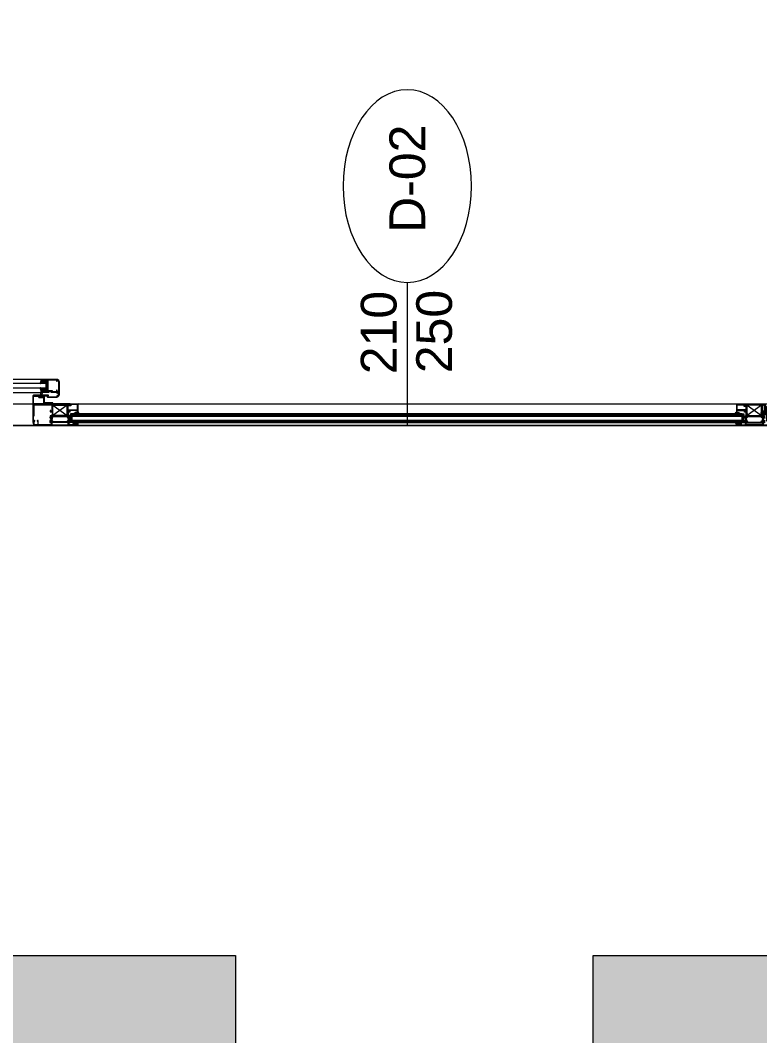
# Model space of a CAD drawing. Extents: x -1281 to 23780, y 0 to 7214.
# Drawn here: x 20903.8 to 21110.6, y 2194.3 to 2478.3 of the extents above; entities that cross this region are included whole.
import ezdxf
from ezdxf.enums import TextEntityAlignment as Align

# ---------------------------------------------------------------- set-up
doc = ezdxf.new("R2010")
doc.units = 0
doc.header["$LTSCALE"] = 25
doc.header["$MEASUREMENT"] = 0
doc.linetypes.add('HIDDEN', pattern=[0.375, 0.25, -0.125])
doc.layers.get('0').update_dxf_attribs({"color": 9, "lineweight": 9})
for name, color, linetype, lineweight in [('04', 9, 'Continuous', 9), ('06C', 9, 'Continuous', 9), ('06D', 9, 'Continuous', 9), ('09', 9, 'Continuous', 9), ('10', 9, 'Continuous', 9), ('15', 9, 'Continuous', 9), ('22', 8, 'Continuous', 9), ('35', 9, 'Continuous', 9), ('40B', 9, 'Continuous', 9), ('INCE', 9, 'Continuous', 9)]:
    doc.layers.add(name, color=color, linetype=linetype, lineweight=lineweight)
doc.styles.add('Arial', font='arial.ttf', dxfattribs={"height": 2.5})
pattern_1 = [(45, (-385.5235, -15.094166), (-0.0176776695, 0.0530330086), [0, -0.05])]
pattern_2 = [(45, (-20812.053997, -2385.420697), (-0.01767766953, 0.05303300859), [0, -0.05])]

# ---------------------------------------------------------------- blocks, each defined once
blk = doc.blocks.new('p-floor mark_01')
h = blk.add_hatch(color=0)
h.dxf.hatch_style = 1
h.paths.add_polyline_path([(400, 587.5), (200, 587.5), (200, 612.5), (400, 612.5)])
h = blk.add_hatch(color=0)
h.dxf.hatch_style = 1
h.paths.add_polyline_path([(587.5, 500), (587.5, 587.5), (500, 587.5), (500, 612.5), (612.5, 612.5), (612.5, 500)])
at = {"color": 0}
for points in [[(400, 587.5), (200, 587.5), (200, 612.5), (400, 612.5), (400, 587.5)], [(587.5, 500), (587.5, 587.5), (500, 587.5), (500, 612.5), (612.5, 612.5), (612.5, 500), (587.5, 500)]]:
    blk.add_lwpolyline(points, close=True, dxfattribs=at)
blk = doc.blocks.new('p-audi_floor marks')
at = {"layer": '06D', "color": 253}
blk.add_blockref('p-floor mark_01', (1800, 426.81), dxfattribs=at)
blk = doc.blocks.new('0_doorno')
blk.add_lwpolyline([(4.5, 0), (12.5, 0)])
blk.add_ellipse((-0.891, 0), major_axis=(-5.391, 0), ratio=0.666667)
at = {"style": 'Arial'}
blk.add_attdef('YUKSEKLIK', text='', height=2, dxfattribs=at).set_placement((5, 12.3), align=Align.TOP_LEFT)
blk.add_attdef('KAPINO', text='', height=2, dxfattribs=at).set_placement((0, 0), align=Align.MIDDLE)
blk.add_attdef('GENISLIK', text='', height=2, dxfattribs=at).set_placement((5, -3.789), align=Align.BOTTOM_LEFT)
blk = doc.blocks.new('KAPI KODLARI ÇATI KATI')
at = {"layer": '22'}
ref = blk.add_blockref('0_doorno', (21012.02, 2427.47), dxfattribs=dict(at, xscale=-5, yscale=5, zscale=5, rotation=90))
ref.add_attrib('KAPINO', 'D-02', dxfattribs={"layer": '0', "height": 10, "rotation": 90, "style": 'Arial'}).set_placement((21012.02, 2433.98), align=Align.MIDDLE)
ref.add_attrib('GENISLIK', '210', dxfattribs={"layer": '0', "height": 10, "rotation": 90, "style": 'Arial'}).set_placement((21012.02, 2379.31), align=Align.BOTTOM_LEFT)
ref.add_attrib('YUKSEKLIK', '250', dxfattribs={"layer": '0', "height": 10, "rotation": 90, "style": 'Arial'}).set_placement((21014.52, 2379.6), align=Align.TOP_LEFT)
blk = doc.blocks.new('p-fk-01')
at = {"layer": '10'}
for p, q in [((1.93, -8.57), (2.04, -7.79)), ((2.31, -7.79), (2.45, -8.57)), ((2.45, -8.57), (1.93, -8.57))]:
    blk.add_line(p, q, dxfattribs=at)
for points in [[(1.94, -7.81), (1.94, -8), (0.12, -8, -0.414214), (-0.25, -7.62), (-0.25, -6.5), (-0.19, -6.44), (-0.25, -6.38), (-0.25, -2.81), (-0.19, -2.75), (-0.25, -2.69), (-0.25, -0.5), (-0.15, -0.09, -0.344151), (-0.03, 0), (0, 0), (0, -7.62, 0.414214), (0.12, -7.75), (1.38, -7.75), (1.38, -7.5, -0.414214), (1.5, -7.38), (2.75, -7.38), (2.75, -5.5), (3, -5.5), (3, -5.62), (5.12, -5.62), (5.12, -5.5), (5.37, -5.5), (5.37, -5.88), (4.81, -5.88), (4.75, -5.81), (4.69, -5.88), (3, -5.88), (3, -7.81), (4.12, -7.81), (4.12, -8), (2.44, -8), (2.44, -7.81), (2.75, -7.81), (2.75, -7.65), (1.62, -7.65), (1.62, -7.81)], [(2.12, -12.25), (2.12, -12.5), (6.37, -12.5, 0.414214), (7.12, -11.75), (7.12, -10.69), (7.06, -10.62), (7.12, -10.56), (7.12, -9.31), (7.06, -9.25), (7.12, -9.19), (7.12, -8.12, 0.414214), (6.37, -7.38), (3.97, -7.38, 1), (3.97, -7.56), (6.37, -7.56, -0.085164), (6.56, -7.59), (6.56, -7.87, 1), (6.69, -7.87), (6.69, -7.72, -0.63755), (6.74, -7.69, -0.221337), (6.94, -8.12), (6.94, -8.62, -1), (6.69, -8.62), (6.69, -8.56, 1), (6.56, -8.56), (6.56, -8.62, -0.414214), (6.44, -8.75), (4.94, -8.75, 1), (4.94, -8.87), (5.06, -8.87, -1), (5.06, -9), (4.63, -9), (4.59, -9.04), (4.56, -9), (4.12, -9, -1), (4.12, -8.87), (4.25, -8.87, 1), (4.25, -8.75), (2.12, -8.75), (2.12, -9, 0.414214), (2.25, -9.12), (2.37, -9.12), (2.37, -9, -0.414214), (2.44, -8.94), (3, -8.94), (3, -9, 0.414214), (3.12, -9.12), (3.25, -9.12), (3.25, -9, -0.414214), (3.31, -8.94), (3.81, -8.94, -0.414214), (3.87, -9), (3.87, -12.25, -0.414214), (3.81, -12.31), (3.31, -12.31, -0.414214), (3.25, -12.25), (3.25, -12.12), (3.12, -12.12, 0.414214), (3, -12.25), (3, -12.31), (2.44, -12.31, -0.414214), (2.37, -12.25), (2.37, -12.12), (2.25, -12.12, 0.414214)], [(2.29, -8.87, -0.414214), (2.31, -8.9), (2.31, -9), (2.44, -9), (2.44, -8.87), (2.75, -9), (3.5, -9), (3.81, -9.31), (3.81, -9.5), (3.87, -9.56), (3.81, -9.62), (3.81, -9.69), (3.87, -9.75), (3.81, -9.81), (3.81, -9.87), (3.87, -9.94), (3.81, -10), (3.81, -10.06), (3.87, -10.12), (3.81, -10.19), (3.81, -10.46, -0.377964), (3.81, -10.79), (3.81, -11.31), (3.87, -11.37), (3.81, -11.44), (3.81, -11.94), (3.5, -12.25), (2.75, -12.25), (2.44, -12.37), (2.44, -12.25), (2.31, -12.25), (2.31, -12.35, -0.414214), (2.29, -12.37), (2.26, -12.37, -0.339454), (2.08, -12.24), (1.81, -11.36, -1), (1.98, -11.31), (1.99, -11.36, 0.330788), (2.35, -11.62), (2.56, -11.62), (2.8, -11.39, -1), (2.87, -11.47), (2.72, -11.62), (3.06, -11.62), (3.3, -11.39, -1), (3.37, -11.47), (3.22, -11.62), (3.62, -11.62), (3.62, -10.79, 0.377964), (3.62, -10.46), (3.62, -9.62), (3.22, -9.62), (3.37, -9.78, -1), (3.3, -9.86), (3.06, -9.62), (2.72, -9.62), (2.87, -9.78, -1), (2.8, -9.86), (2.56, -9.62), (2.35, -9.62, 0.330788), (1.99, -9.89), (1.98, -9.94, -1), (1.81, -9.89), (2.08, -9.01, -0.339454), (2.26, -8.87)], [(6.78, -12.14, 0.196262), (6.94, -11.75), (6.94, -9.06, 0.414214), (6.81, -8.94), (6.69, -8.94, 0.414214), (6.56, -9.06), (6.56, -9.37), (6.37, -9.37), (6.37, -9.06, 0.414214), (6.25, -8.94), (5.37, -8.94, 0.414214), (5.31, -9), (5.31, -9.12, -0.414214), (5.25, -9.19), (4.19, -9.19, 0.414214), (4.06, -9.31), (4.06, -12.19, 0.414214), (4.19, -12.31), (6.25, -12.31, 0.414214), (6.37, -12.19), (6.37, -11.87), (6.56, -11.87), (6.56, -12.06, 0.671875)]]:
    blk.add_lwpolyline(points, format="xyb", close=True, dxfattribs=at)
for points in [[(2.6, -7.65), (2.6, -7.79), (1.78, -7.79), (1.78, -7.65)], [(2.12, -9.44), (2.5, -9.44), (2.5, -9.19), (2.19, -9.19)], [(2.66, -9.44), (3.03, -9.44), (3.03, -9.19), (2.66, -9.19)], [(3.44, -9.19), (3.56, -9.31), (3.56, -9.44), (3.19, -9.44), (3.19, -9.19)], [(2.5, -11.81), (2.12, -11.81), (2.19, -12.06), (2.5, -12.06)], [(3.03, -11.81), (2.66, -11.81), (2.66, -12.06), (3.03, -12.06)], [(3.56, -11.94), (3.56, -11.81), (3.19, -11.81), (3.19, -12.06), (3.44, -12.06)]]:
    blk.add_lwpolyline(points, close=True, dxfattribs=at)
at = {"layer": '15'}
for p, q in [((3.48, -9.98), (-96.38, -9.98)), ((3.48, -11.23), (-96.38, -11.23)), ((-95, -8.75), (2.12, -8.75)), ((3.48, -9.98), (3.48, -11.23)), ((-95, -12.5), (2.12, -12.5))]:
    blk.add_line(p, q, dxfattribs=at)
blk = doc.blocks.new('p-civi')
at = {"layer": 'INCE', "linetype": 'HIDDEN'}
for p, q in [((0.06, 0.6), (0, 0.52)), ((13.11, 0.52), (0, 0.52)), ((0, 0.52), (0, -0.52)), ((0.06, 0.6), (12.97, 0.6)), ((0.06, 0.6), (0.06, -0.6)), ((12.97, 0.6), (13.11, 0.52)), ((13.11, -0.52), (0, -0.52)), ((0.06, -0.6), (0, -0.52)), ((12.97, -0.6), (0.06, -0.6)), ((12.97, -0.6), (13.11, -0.52))]:
    blk.add_line(p, q, dxfattribs=at)
at = {"layer": 'INCE'}
for p, q in [((0.06, -0.38), (0.19, 0.6)), ((0.23, -0.6), (0.39, 0.6)), ((0.43, -0.6), (0.59, 0.6)), ((0.64, -0.6), (0.8, 0.6)), ((0.84, -0.6), (1, 0.6)), ((1.04, -0.6), (1.2, 0.6)), ((1.24, -0.6), (1.4, 0.6)), ((1.44, -0.6), (1.6, 0.6)), ((1.64, -0.6), (1.8, 0.6)), ((1.85, -0.6), (2.01, 0.6)), ((2.05, -0.6), (2.21, 0.6)), ((2.25, -0.6), (2.41, 0.6)), ((2.45, -0.6), (2.61, 0.6)), ((2.65, -0.6), (2.81, 0.6)), ((2.88, -0.6), (3.04, 0.6)), ((3.08, -0.6), (3.24, 0.6)), ((3.29, -0.6), (3.45, 0.6)), ((3.49, -0.6), (3.65, 0.6)), ((3.69, -0.6), (3.85, 0.6)), ((3.89, -0.6), (4.05, 0.6)), ((4.09, -0.6), (4.25, 0.6)), ((4.3, -0.6), (4.46, 0.6)), ((4.5, -0.6), (4.66, 0.6)), ((4.7, -0.6), (4.86, 0.6)), ((4.93, -0.6), (5.09, 0.6)), ((5.13, -0.6), (5.29, 0.6)), ((5.3, -0.6), (5.46, 0.6)), ((5.51, -0.6), (5.67, 0.6)), ((5.71, -0.6), (5.87, 0.6)), ((5.91, -0.6), (6.07, 0.6)), ((6.11, -0.6), (6.27, 0.6)), ((6.31, -0.6), (6.47, 0.6)), ((6.51, -0.6), (6.68, 0.6)), ((6.72, -0.6), (6.88, 0.6)), ((6.92, -0.6), (7.08, 0.6)), ((7.12, -0.6), (7.28, 0.6)), ((7.32, -0.6), (7.48, 0.6)), ((7.52, -0.6), (7.68, 0.6)), ((7.76, -0.6), (7.92, 0.6)), ((7.96, -0.6), (8.12, 0.6)), ((8.16, -0.6), (8.32, 0.6)), ((8.39, -0.6), (8.55, 0.6)), ((8.59, -0.6), (8.75, 0.6)), ((8.79, -0.6), (8.95, 0.6)), ((8.99, -0.6), (9.15, 0.6)), ((9.19, -0.6), (9.35, 0.6)), ((9.39, -0.6), (9.55, 0.6)), ((9.59, -0.6), (9.75, 0.6)), ((9.79, -0.6), (9.95, 0.6)), ((9.99, -0.6), (10.15, 0.6)), ((10.2, -0.6), (10.36, 0.6)), ((10.4, -0.6), (10.56, 0.6)), ((10.6, -0.6), (10.76, 0.6)), ((10.8, -0.6), (10.96, 0.6)), ((11, -0.6), (11.16, 0.6)), ((11.2, -0.6), (11.36, 0.6)), ((11.4, -0.6), (11.56, 0.6)), ((11.63, -0.6), (11.79, 0.6)), ((11.83, -0.6), (11.99, 0.6)), ((12.01, -0.6), (12.17, 0.6)), ((12.21, -0.6), (12.37, 0.6)), ((12.41, -0.6), (12.57, 0.6)), ((12.61, -0.6), (12.77, 0.6)), ((12.81, -0.6), (12.97, 0.6)), ((12.97, 0.6), (13.11, 0.52)), ((13.11, 0.52), (12.97, 0.6)), ((13.11, 0.52), (13.21, 0.52)), ((13.62, 0.89), (13.21, 0.52)), ((13.21, -0.52), (13.21, 0.52)), ((13.62, 0.88), (13.62, -0.89)), ((13.62, 0.88), (13.62, 0.88)), ((13.7, 0.64), (13.7, -0.79)), ((13.11, -0.52), (13.21, -0.52)), ((13.62, -0.89), (13.21, -0.52)), ((13.62, -0.89), (13.68, -0.89))]:
    blk.add_line(p, q, dxfattribs=at)
blk = doc.blocks.new('*X111')
for p, q in [((1, 6.3), (1.3, 6.6)), ((3.8, 3.3), (1.2, 5.9)), ((1.6, 5.1), (2.3, 5.9)), ((2.2, 4), (3.3, 5)), ((2.9, 2.9), (4.9, 4.9)), ((3.7, 1.9), (3.8, 2)), ((5.3, 3.5), (3.9, 4.9)), ((4.8, 5.8), (4.1, 6.6)), ((4.2, 5.9), (4.8, 6.6)), ((5.3, 3.5), (6.7, 4.9)), ((5.7, 5.7), (6.5, 6.5)), ((8.4, 2.2), (5.7, 4.9)), ((6.8, 5.6), (5.9, 6.5)), ((7.8, 1), (6.5, 2.3)), ((6.7, 1.4), (10.4, 5.1)), ((6.8, 3.3), (8.4, 4.9)), ((7.2, 0.1), (7.8, 0.7)), ((7.3, 5.5), (8.2, 6.4)), ((9.5, 2.9), (7.5, 4.9)), ((8.8, 5.3), (7.7, 6.4)), ((8.8, 5.3), (9.6, 6)), ((11.4, 2.8), (9.1, 5.1)), ((10.1, 3), (12, 4.9)), ((14.1, 1.8), (11, 4.9)), ((11.8, 5.9), (11.1, 6.6)), ((11.3, 6), (11.9, 6.6)), ((11.5, 2.7), (13.7, 4.9)), ((12.4, 1.8), (13.8, 3.2)), ((13.6, 0.6), (12.6, 1.6)), ((12.8, 5.8), (13.6, 6.5)), ((14.2, 3.5), (12.8, 4.9)), ((12.8, 0.5), (14, 1.6)), ((13.8, 5.7), (12.9, 6.6)), ((14.1, 3.5), (16.5, 5.9)), ((14.4, 5.6), (15.3, 6.5)), ((15.8, 3.6), (14.5, 4.9)), ((16.7, 4.5), (14.7, 6.5)), ((16.1, 3.7), (16.6, 4.2))]:
    blk.add_line(p, q)
blk = doc.blocks.new('*X110')
for p, q in [((0.6, 14.7), (1.1, 15.2)), ((4.5, 11.4), (0.8, 15.2)), ((1.3, 0.4), (0.9, 0.9)), ((1, 13.3), (2.1, 14.5)), ((3.3, 10.8), (1, 13.1)), ((1, 1), (3.1, 3.1)), ((1.1, 8.1), (1.6, 8.6)), ((1.3, 11.9), (3.2, 13.8)), ((2, 1.5), (1.5, 2.1)), ((1.6, 10.4), (4.2, 13)), ((4.5, 7.9), (1.6, 10.8)), ((1.9, 8.9), (3.3, 10.4)), ((1.9, 7.2), (3.6, 8.9)), ((4.5, 6.1), (1.9, 8.7)), ((2.7, 2.6), (2, 3.3)), ((4, 4.8), (2.5, 6.4)), ((2.5, 4.3), (4.6, 6.3)), ((2.6, 6.1), (4.4, 8)), ((3.4, 3.6), (2.6, 4.5)), ((4.3, 11.4), (5.2, 12.2))]:
    blk.add_line(p, q)
blk = doc.blocks.new('p-dograma izo1')
at = {"layer": '10'}
for p, q in [((-69.9, -3.3), (-29.9, -3.3)), ((-29.9, -3.3), (-69.9, -32.1)), ((-69.9, -3.3), (-29.9, -32.1)), ((-69.9, -32.1), (-69.9, -3.3)), ((-24.9, -27), (-31.8, -27)), ((-29.9, -32.1), (-29.9, -3.3)), ((-26.9, -24.5), (-28.9, -24.5)), ((-26.9, -22.5), (-26.9, -31.5)), ((-29.9, -32.1), (-69.9, -32.1)), ((-26.9, -29.5), (-28.9, -29.5))]:
    blk.add_line(p, q, dxfattribs=at)
at = {"layer": '10', "linetype": 'ByBlock'}
blk.add_line((-28.9, -2.1), (-28.9, -30), dxfattribs=at)
at = {"layer": '10'}
blk.add_lwpolyline([(-72.9, -30), (-72.9, -33.1), (-77.9, -33.1), (-77.9, -36.6), (-77.6, -37.1), (-78.7, -38.2, 0.198912), (-78.8, -38.4), (-78.8, -38.9, 0.414214), (-78.6, -39.1), (-77.3, -39.1, 0.198912), (-77.1, -39), (-76.4, -38.3), (-76, -38.3, 0.198912), (-75.8, -38.2), (-75.4, -37.8), (-75.4, -37.6), (-76.4, -36.6), (-76.4, -35.6), (-76.4, -35.6, -1), (-76.4, -35.1), (-70.6, -35.1), (-72.1, -37.6), (-72.1, -37.8), (-71.9, -38.2, 0.267949), (-71.7, -38.3), (-71.2, -38.3), (-71, -38.2), (-67.9, -35.1), (-31.9, -35.1), (-28.7, -38.2), (-28.6, -38.3), (-28.1, -38.3, 0.267949), (-27.9, -38.2), (-27.7, -37.8), (-27.7, -37.6), (-29.1, -35.1), (-23.3, -35.1, -1), (-23.3, -35.6), (-23.4, -35.6), (-23.4, -36.6), (-24.4, -37.6), (-24.4, -37.8), (-23.9, -38.2, 0.198912), (-23.8, -38.3), (-23.4, -38.3), (-22.6, -39, 0.198912), (-22.5, -39.1), (-21.2, -39.1, 0.414214), (-21, -38.9), (-21, -38.4, 0.198912), (-21, -38.2), (-22.2, -37.1), (-21.9, -36.6), (-21.9, -33.1), (-26.9, -33.1), (-26.9, -22.1), (-21.9, -22.1), (-21.9, -18.8), (-23.9, -18.1), (-23.8, -18.1), (-23.9, -18.1), (-23.9, -20.1), (-26.9, -20.1), (-26.9, -2.1), (-23.9, -2.1), (-23.9, -4.1), (-21.9, -3.4), (-21.9, -0.1), (-77.9, -0.1), (-77.9, -3.4), (-75.9, -4.1), (-75.9, -2.1), (-72.9, -2.1), (-72.9, -20.1), (-75.9, -20.1), (-75.9, -18.1), (-77.9, -18.8), (-77.9, -22.1), (-72.9, -22.1), (-72.9, -24)], format="xyb", dxfattribs=at)
for points in [[(-70.9, -24.6), (-70.9, -2.1), (-53.4, -2.1), (-28.9, -2.1)], [(-28.9, -30), (-28.9, -33.1), (-70.9, -33.1), (-70.9, -29.5)]]:
    blk.add_lwpolyline(points, dxfattribs=at)
blk.add_lwpolyline([(-26.9, -16.9, -0.414214), (-26.4, -16.4), (-1.4, -16.4), (-1.4, -1.5), (-19.9, -1.5), (-19.9, -5.7), (-26.1, -5.7, -0.414214), (-26.6, -5.2), (-26.6, -4.7), (-24.6, -3.3), (-24.1, -4.2), (-21.4, -4.2), (-21.4, -1.6), (-21.9, -1.6), (-21.9, -0.1), (0.1, -0.1), (0.1, -24.6), (-1.4, -24.6), (-1.4, -18), (-24.1, -18), (-24.1, -19), (-26.9, -17.2)], format="xyb", close=True, dxfattribs=at)
blk = doc.blocks.new('p-izo kapı kenar profili')
at = {"layer": '06D'}
h = blk.add_hatch(dxfattribs=at)
h.set_pattern_fill('DOTS', color=256, scale=0.8, angle=45, style=0)
h.set_pattern_definition(pattern_1)
h.paths.add_polyline_path([(0.26, -4.83), (0.16, -5), (0.66, -5), (0.56, -4.83), (0.56, -4.25), (0.56, -3.67), (0.66, -3.5), (0.16, -3.5), (0.26, -3.67), (0.26, -4.25)])
h = blk.add_hatch(dxfattribs=at)
h.set_pattern_fill('DOTS', color=256, scale=0.8, angle=45, style=0)
h.set_pattern_definition(pattern_1)
h.paths.add_polyline_path([(5.03, -4.25), (5.03, -4.83), (4.93, -5), (5.43, -5), (5.33, -4.83), (5.33, -4.25), (5.33, -3.67), (5.43, -3.5), (4.93, -3.5), (5.03, -3.67)])
at = {"layer": '09'}
h = blk.add_hatch(dxfattribs=at)
h.set_pattern_fill('ANSI31', color=256, scale=0.75, style=0)
h.set_pattern_definition([(45, (-0.12092, -6), (-0.0662913, 0.0662913), [])])
h.paths.add_polyline_path([(7.79, -6), (7.79, -5.61), (7.78, -5.61), (7.77, -5.6), (7.77, -5.45), (7.55, -5.45, 0.414214), (7.49, -5.51), (7.49, -5.57), (7.64, -5.57), (7.64, -5.82), (6.64, -5.82), (6.64, -5.57), (6.79, -5.57), (6.79, -5.51, 0.414214), (6.73, -5.45), (6.49, -5.45), (6.49, -5.8), (5.29, -5.8), (5.29, -5.2), (5.59, -5.2), (5.59, -4.85), (5.56, -4.8), (5.67, -4.69, 0.198912), (5.68, -4.67), (5.68, -4.62, 0.414214), (5.66, -4.6), (5.53, -4.6, 0.198912), (5.51, -4.61), (5.44, -4.68), (5.4, -4.68, 0.198912), (5.38, -4.69), (5.34, -4.73), (5.34, -4.75), (5.44, -4.85), (5.44, -4.95), (5.44, -4.95, -1), (5.44, -5), (4.85, -5), (5, -4.75), (5, -4.73), (4.98, -4.69, 0.267949), (4.96, -4.68), (4.91, -4.68), (4.89, -4.69), (4.58, -5), (2.81, -5), (0.98, -5), (0.66, -4.69), (0.65, -4.68), (0.6, -4.68, 0.267949), (0.58, -4.69), (0.56, -4.72), (0.56, -4.76), (0.7, -5), (0.11, -5, -1), (0.11, -4.95), (0.12, -4.95), (0.12, -4.85), (0.22, -4.75), (0.22, -4.73), (0.17, -4.69, 0.198912), (0.16, -4.68), (0.12, -4.68), (0.04, -4.61, 0.198912), (0.03, -4.6), (-0.1, -4.6, 0.414214), (-0.12, -4.62), (-0.12, -4.67, 0.198912), (-0.12, -4.69), (0, -4.8), (-0.03, -4.85), (-0.03, -5.2), (0.29, -5.2), (0.29, -5.8), (0, -5.8), (0, -6), (2.42, -6), (2.81, -6)], flags=17)
h.paths.add_polyline_path([(7.79, -6), (7.79, -5.45), (7.55, -5.45, 0.414214), (7.49, -5.51), (7.49, -5.57), (7.64, -5.57), (7.64, -5.82), (6.64, -5.82), (6.64, -5.57), (6.79, -5.57), (6.79, -5.51, 0.414214), (6.73, -5.45), (6.49, -5.45), (6.49, -5.8), (5.29, -5.8), (5.29, -5.2), (5.59, -5.2), (5.59, -4.85), (5.56, -4.8), (5.67, -4.69, 0.198912), (5.68, -4.67), (5.68, -4.62, 0.414214), (5.66, -4.6), (5.53, -4.6, 0.198912), (5.51, -4.61), (5.44, -4.68), (5.4, -4.68, 0.198912), (5.38, -4.69), (5.34, -4.73), (5.34, -4.75), (5.44, -4.85), (5.44, -4.95), (5.44, -4.95, -1), (5.44, -5), (4.85, -5), (5, -4.75), (5, -4.73), (4.98, -4.69, 0.267949), (4.96, -4.68), (4.91, -4.68), (4.89, -4.69), (4.58, -5), (2.81, -5), (0.98, -5), (0.66, -4.69), (0.65, -4.68), (0.6, -4.68, 0.267949), (0.58, -4.69), (0.56, -4.73), (0.56, -4.75), (0.7, -5), (0.11, -5, -1), (0.11, -4.95), (0.12, -4.95), (0.12, -4.85), (0.22, -4.75), (0.22, -4.73), (0.17, -4.69, 0.198912), (0.16, -4.68), (0.12, -4.68), (0.04, -4.61, 0.198912), (0.03, -4.6), (-0.1, -4.6, 0.414214), (-0.12, -4.62), (-0.12, -4.67, 0.198912), (-0.12, -4.69), (0, -4.8), (-0.03, -4.85), (-0.03, -5.2), (0.29, -5.2), (0.29, -5.8), (0, -5.8), (0, -6), (2.42, -6), (2.81, -6)], flags=17)
at = {"layer": '06D'}
for p, q in [((0.16, -3.5), (0.26, -3.67)), ((0.66, -3.5), (0.16, -3.5)), ((0.16, -5), (0.26, -4.83)), ((0.66, -5), (0.16, -5)), ((0.26, -4.25), (0.26, -3.67)), ((0.26, -4.25), (0.26, -4.83)), ((0.66, -3.5), (0.56, -3.67)), ((0.56, -3.67), (0.56, -4.25)), ((0.56, -4.83), (0.56, -4.25)), ((0.66, -5), (0.56, -4.83)), ((4.93, -3.5), (5.03, -3.67)), ((5.43, -3.5), (4.93, -3.5)), ((4.93, -5), (5.03, -4.83)), ((5.43, -5), (4.93, -5)), ((5.03, -4.25), (5.03, -3.67)), ((5.03, -4.25), (5.03, -4.83)), ((5.43, -3.5), (5.33, -3.67)), ((5.33, -3.67), (5.33, -4.25)), ((5.33, -4.83), (5.33, -4.25)), ((5.43, -5), (5.33, -4.83)), ((6.63, -5.25), (6.61, -5.27)), ((6.61, -5.27), (6.61, -5.29)), ((6.61, -5.29), (6.62, -5.31)), ((6.62, -5.31), (6.64, -5.31)), ((7.01, -5.21), (6.63, -5.25)), ((6.64, -5.31), (7.1, -5.31)), ((6.79, -5.45), (6.64, -5.45)), ((6.79, -5.57), (6.74, -5.57)), ((6.74, -5.57), (6.84, -5.8)), ((6.79, -5.57), (6.79, -5.45)), ((7.05, -5.2), (7.01, -5.21)), ((7.1, -5.31), (7.12, -5.3)), ((7.12, -5.3), (7.13, -5.29)), ((7.13, -5.29), (7.15, -5.27)), ((7.15, -5.27), (7.16, -5.25)), ((7.16, -5.25), (7.17, -5.22)), ((7.17, -5.22), (7.19, -5.21)), ((7.19, -5.21), (7.22, -5.19)), ((7.27, -5.28), (7.26, -5.3)), ((7.26, -5.3), (7.27, -5.31)), ((7.3, -5.26), (7.27, -5.28)), ((7.27, -5.31), (7.83, -5.31)), ((7.7, -5.22), (7.3, -5.26)), ((7.52, -5.57), (7.45, -5.8)), ((7.47, -5.57), (7.47, -5.45)), ((7.47, -5.45), (7.77, -5.45)), ((7.47, -5.57), (7.52, -5.57)), ((7.74, -5.21), (7.7, -5.22)), ((7.77, -5.2), (7.74, -5.21)), ((7.77, -5.45), (7.77, -5.6)), ((7.77, -5.6), (7.78, -5.61)), ((7.78, -5.61), (7.8, -5.61)), ((7.8, -5.61), (7.82, -5.59)), ((7.82, -5.59), (8.08, -5.16)), ((7.83, -5.31), (8, -5.16)), ((6.84, -5.8), (6.86, -5.81)), ((6.86, -5.81), (6.87, -5.81)), ((6.87, -5.81), (6.89, -5.79)), ((7.41, -5.8), (7.39, -5.79)), ((7.43, -5.81), (7.41, -5.8)), ((7.45, -5.8), (7.43, -5.81))]:
    blk.add_line(p, q, dxfattribs=at)
blk.add_lwpolyline([(7.46, -2.33), (7.36, -2.31), (7.2, -2.35), (7.04, -2.43), (6.71, -2.65), (6.67, -2.69), (6.69, -2.71), (6.71, -2.71), (7.12, -2.52), (7.22, -2.51), (7.34, -2.54), (7.39, -2.59), (7.44, -2.62), (7.48, -2.67), (7.52, -2.7), (7.57, -2.72), (7.59, -2.7), (7.57, -2.67), (7.54, -2.64), (7.53, -2.61), (7.54, -2.59), (7.65, -2.61), (7.79, -2.63), (7.93, -2.67), (8.09, -2.7), (8.14, -2.72), (8.17, -2.72), (8.19, -2.7), (8.19, -2.67), (8.17, -2.63), (7.87, -2.23), (7.81, -2.23), (7.81, -2.45), (7.59, -2.45), (7.49, -2.36), (7.48, -2.35)], close=True, dxfattribs=at)
for centre, radius, start, end in [((6.64, -5.3), 0.15, 90, 270), ((7.14, -5.75), 0.253, 351.4886, 188.5114)]:
    blk.add_arc(centre, radius, start, end, dxfattribs=at)
at = {"layer": '09'}
for points in [[(0.5, -2.4), (0.7, -2.45)], [(0.7, -2.94), (0.5, -2.99)]]:
    blk.add_lwpolyline(points, dxfattribs=at)
at = {"layer": '10'}
for p, q in [((5.73, -5.14), (6.23, -2.74)), ((5.73, -2.74), (6.23, -5.14)), ((5.73, -5.14), (5.73, -2.74)), ((6.23, -2.74), (5.73, -2.74)), ((6.23, -5.14), (6.23, -2.74)), ((6.23, -5.14), (5.73, -5.14))]:
    blk.add_line(p, q, dxfattribs=at)
for points in [[(0.92, 0.12), (0.92, 0), (0.92, 0.12), (-2.2, 0.12), (-2.2, 0), (-0.2, 0), (-0.2, -2.38), (-0.08, -2.38), (-0.08, 0), (0.92, 0)], [(2.44, -5.2), (0.51, -5.2), (0.51, -5.8), (2.44, -5.8), (2.83, -5.8), (5.11, -5.8), (5.11, -5.2), (2.83, -5.2)]]:
    blk.add_lwpolyline(points, close=True, dxfattribs=at)
blk.add_lwpolyline([(-5.35, -4.67), (-5.59, -4.67), (-5.59, -6), (-0.2, -6), (2.44, -6), (2.83, -6), (7.81, -6), (7.81, -5.45), (7.57, -5.45, 0.414214), (7.51, -5.51), (7.51, -5.57), (7.66, -5.57), (7.66, -5.82), (6.66, -5.82), (6.66, -5.57), (6.81, -5.57), (6.81, -5.51, 0.414214), (6.75, -5.45), (6.51, -5.45), (6.51, -5.8), (5.31, -5.8), (5.31, -5.2), (5.61, -5.2), (5.61, -4.85), (5.58, -4.8), (5.69, -4.69, 0.198912), (5.7, -4.67), (5.7, -4.62, 0.414214), (5.68, -4.6), (5.55, -4.6, 0.198912), (5.53, -4.61), (5.46, -4.68), (5.42, -4.68, 0.198912), (5.4, -4.69), (5.36, -4.73), (5.36, -4.75), (5.46, -4.85), (5.46, -4.95), (5.47, -4.95, -1), (5.47, -5), (4.88, -5), (5.02, -4.75), (5.02, -4.73), (5, -4.69, 0.267949), (4.98, -4.68), (4.93, -4.68), (4.91, -4.69), (4.6, -5), (2.83, -5), (1, -5), (0.69, -4.69), (0.67, -4.68), (0.62, -4.68, 0.267949), (0.6, -4.69), (0.58, -4.73), (0.58, -4.75), (0.73, -5), (0.14, -5, -1), (0.14, -4.95), (0.14, -4.95), (0.14, -4.85), (0.24, -4.75), (0.24, -4.73), (0.2, -4.69, 0.198912), (0.18, -4.68), (0.14, -4.68), (0.07, -4.61, 0.198912), (0.05, -4.6), (-0.08, -4.6, 0.414214), (-0.1, -4.62), (-0.1, -4.67, 0.198912), (-0.09, -4.69), (0.02, -4.8), (-0.01, -4.85), (-0.01, -5.2), (0.31, -5.2), (0.31, -5.8), (-0.2, -5.8), (-4.29, -5.8), (-4.29, -4.67), (-4.53, -4.67, 0.414214), (-4.59, -4.73), (-4.59, -4.79), (-4.44, -4.79), (-4.44, -5.82), (-5.44, -5.82), (-5.44, -4.79), (-5.29, -4.79), (-5.29, -4.73)], format="xyb", close=True, dxfattribs=at)
at = {"layer": '06D', "extrusion": (0, 0, -1), "xscale": 0.1, "yscale": 0.1, "zscale": -0.1, "rotation": 90}
blk.add_blockref('*X110', (-6.67, -2.78), dxfattribs=at)
at = {"layer": '06D', "extrusion": (0, 0, -1), "xscale": 0.1, "yscale": 0.1, "zscale": -0.1}
blk.add_blockref('*X111', (-8.17, -5.8), dxfattribs=at)
at = {"layer": '09', "xscale": 0.1, "yscale": 0.1, "zscale": 0.1}
blk.add_blockref('p-dograma izo1', (7.79, 0.01), dxfattribs=at)
blk = doc.blocks.new('p-ısı yalıtımlı doğrama')
at = {"layer": '10'}
h = blk.add_hatch(dxfattribs=at)
h.set_pattern_fill('ANSI32', color=256, scale=1.5, angle=189, style=0)
h.set_pattern_definition([(126, (0.8328, 3.20004), (0.45507, 0.33063), []), (126, (0.5709, 3.2415), (0.45507, 0.33063), [])])
h.paths.add_polyline_path([(1.98, 2.05), (5.68, 2.05), (5.68, -1.65), (1.98, -1.65)], flags=16)
h.paths.add_polyline_path([(1.83, 2.2), (1.83, -1.8), (5.83, -1.8), (5.83, 2.2)])
at = {"layer": 'INCE'}
h = blk.add_hatch(dxfattribs=at)
h.set_pattern_fill('ANSI37', color=256, scale=0.64, angle=189, style=0)
h.set_pattern_definition([(54, (727.92843, -232.15538), (-0.0647213595, 0.04702282), []), (144, (727.92843, -232.15538), (-0.04702282, -0.0647213595), [])])
edge = h.paths.add_edge_path()
edge.add_line((3.83, 3.13), (3.83, 3.68))
edge.add_arc((4.08, 3.72), 0.246, 189.0242, 309.6487)
edge.add_line((4.23, 3.53), (4.23, 3.13))
edge.add_line((4.23, 3.13), (3.83, 3.13))
h = blk.add_hatch(dxfattribs=at)
h.set_pattern_fill('ANSI37', color=256, scale=0.64, angle=189, style=0)
h.set_pattern_definition([(306, (727.91843, 233.08852), (-0.0647213595, -0.04702282), []), (216, (727.91843, 233.08852), (-0.04702282, 0.0647213595), [])])
edge = h.paths.add_edge_path()
edge.add_line((3.83, -2.27), (3.83, -2.74))
edge.add_arc((4.12, -2.9), 0.325, 431.054, 511.2399, ccw=False)
edge.add_line((4.22, -2.59), (4.22, -2.27))
edge.add_line((4.22, -2.27), (3.83, -2.27))
at = {"layer": '10'}
for points in [[(1.83, 2.2), (1.83, 2.2, 4.557572), (1.83, 2.2), (1.83, -1.8, 6.895317), (1.83, -1.8), (1.83, -1.8), (5.83, -1.8), (5.83, 2.2), (1.83, 2.2)], [(1.98, 2.05), (5.68, 2.05), (5.68, -1.65), (1.98, -1.65), (1.98, 2.05, -4.556435), (1.98, 2.05)]]:
    blk.add_lwpolyline(points, format="xyb", close=True, dxfattribs=at)
at = {"layer": 'INCE'}
for points in [[(4.23, 3.53), (4.23, 3.13), (3.83, 3.13), (3.83, 3.68, 0.580989), (4.23, 3.53)], [(4.22, -2.59), (4.22, -2.27), (3.83, -2.27), (3.83, -2.74, -0.364889), (4.22, -2.59)]]:
    blk.add_lwpolyline(points, format="xyb", dxfattribs=at)
at = {"xscale": -1, "rotation": 180}
blk.add_blockref('p-izo kapı kenar profili', (6.42, -2.47), dxfattribs=at)
at = {"layer": '09', "xscale": 0.4, "yscale": 0.4, "zscale": 0.4}
blk.add_blockref('p-civi', (1.89, 0.2), dxfattribs=at)
blk = doc.blocks.new('*U135')
at = {"layer": '09'}
h = blk.add_hatch(dxfattribs=at)
h.set_pattern_fill('_USER', color=256, scale=0.2, style=0, pattern_type=0)
h.set_pattern_definition([(0, (187.3599, -0.4), (0, -0.2), [])])
h.paths.add_polyline_path([(0, -0.6), (187.36, -0.6), (187.36, 0), (0, 0)])
h = blk.add_hatch(dxfattribs=at)
h.set_pattern_fill('_USER', color=256, scale=0.2, style=0, pattern_type=0)
h.set_pattern_definition([(0, (187.3599, -2.1), (0, -0.2), [])])
h.paths.add_polyline_path([(0, -2.4), (187.36, -2.4), (187.36, -1.8), (0, -1.8)])
at = {"layer": '15'}
for points in [[(0, -0.6), (187.36, -0.6), (187.36, 0), (0, 0)], [(0, -2.4), (187.36, -2.4), (187.36, -1.8), (0, -1.8)]]:
    blk.add_lwpolyline(points, close=True, dxfattribs=at)
blk = doc.blocks.new('k-p-02')
at = {"layer": '06D'}
h = blk.add_hatch(dxfattribs=at)
h.set_pattern_fill('DOTS', color=256, scale=0.8, angle=45, style=0)
h.set_pattern_definition(pattern_2)
h.paths.add_polyline_path([(-205.15, -4.16), (-205.25, -4.33), (-204.75, -4.33), (-204.85, -4.16), (-204.85, -3.58), (-204.85, -3), (-204.75, -2.83), (-205.25, -2.83), (-205.15, -3), (-205.15, -3.58)])
h = blk.add_hatch(dxfattribs=at)
h.set_pattern_fill('DOTS', color=256, scale=0.8, angle=45, style=0)
h.set_pattern_definition(pattern_2)
h.paths.add_polyline_path([(-200.38, -3.57), (-200.38, -4.15), (-200.48, -4.32), (-199.98, -4.32), (-200.08, -4.15), (-200.08, -3.57), (-200.08, -2.99), (-199.98, -2.83), (-200.48, -2.83), (-200.38, -2.99)])
at = {"layer": '09'}
h = blk.add_hatch(dxfattribs=at)
h.set_pattern_fill('ANSI31', color=256, scale=0.75, style=0)
h.set_pattern_definition([(45, (-20426.651415, -2376.32653), (-0.06629126074, 0.06629126074), [])])
h.paths.add_polyline_path([(-197.62, -5.33), (-197.62, -4.94), (-197.63, -4.94), (-197.64, -4.93), (-197.64, -4.78), (-197.86, -4.78, 0.414214), (-197.92, -4.84), (-197.92, -4.9), (-197.77, -4.9), (-197.77, -5.15), (-198.77, -5.15), (-198.77, -4.9), (-198.62, -4.9), (-198.62, -4.84, 0.414214), (-198.68, -4.78), (-198.92, -4.78), (-198.92, -5.13), (-200.12, -5.13), (-200.12, -4.53), (-199.82, -4.53), (-199.82, -4.18), (-199.85, -4.13), (-199.74, -4.01, 0.198912), (-199.73, -4), (-199.73, -3.95, 0.414214), (-199.75, -3.93), (-199.88, -3.93, 0.198912), (-199.9, -3.93), (-199.97, -4.01), (-200.01, -4.01, 0.198912), (-200.03, -4.01), (-200.07, -4.06), (-200.07, -4.08), (-199.97, -4.18), (-199.97, -4.28), (-199.97, -4.28, -1), (-199.97, -4.33), (-200.56, -4.33), (-200.41, -4.08), (-200.41, -4.06), (-200.43, -4.02, 0.267949), (-200.45, -4.01), (-200.5, -4.01), (-200.52, -4.01), (-200.83, -4.33), (-202.6, -4.33), (-204.43, -4.33), (-204.75, -4.01), (-204.76, -4.01), (-204.81, -4.01, 0.267949), (-204.83, -4.02), (-204.85, -4.05), (-204.85, -4.08), (-204.71, -4.33), (-205.3, -4.33, -1), (-205.3, -4.28), (-205.29, -4.28), (-205.29, -4.18), (-205.19, -4.08), (-205.19, -4.06), (-205.24, -4.01, 0.198912), (-205.25, -4.01), (-205.29, -4.01), (-205.37, -3.93, 0.198912), (-205.38, -3.93), (-205.51, -3.93, 0.414214), (-205.53, -3.95), (-205.53, -4, 0.198912), (-205.53, -4.01), (-205.41, -4.13), (-205.44, -4.18), (-205.44, -4.53), (-205.12, -4.53), (-205.12, -5.13), (-205.41, -5.13), (-205.41, -5.33), (-202.99, -5.33), (-202.6, -5.33)], flags=17)
h.paths.add_polyline_path([(-197.62, -5.33), (-197.62, -4.78), (-197.86, -4.78, 0.414214), (-197.92, -4.84), (-197.92, -4.9), (-197.77, -4.9), (-197.77, -5.15), (-198.77, -5.15), (-198.77, -4.9), (-198.62, -4.9), (-198.62, -4.84, 0.414214), (-198.68, -4.78), (-198.92, -4.78), (-198.92, -5.13), (-200.12, -5.13), (-200.12, -4.53), (-199.82, -4.53), (-199.82, -4.18), (-199.85, -4.13), (-199.74, -4.01, 0.198912), (-199.73, -4), (-199.73, -3.95, 0.414214), (-199.75, -3.93), (-199.88, -3.93, 0.198912), (-199.9, -3.93), (-199.97, -4.01), (-200.01, -4.01, 0.198912), (-200.03, -4.01), (-200.07, -4.06), (-200.07, -4.08), (-199.97, -4.18), (-199.97, -4.28), (-199.97, -4.28, -1), (-199.97, -4.33), (-200.56, -4.33), (-200.41, -4.08), (-200.41, -4.06), (-200.43, -4.02, 0.267949), (-200.45, -4.01), (-200.5, -4.01), (-200.52, -4.01), (-200.83, -4.33), (-202.6, -4.33), (-204.43, -4.33), (-204.75, -4.01), (-204.76, -4.01), (-204.81, -4.01, 0.267949), (-204.83, -4.02), (-204.85, -4.06), (-204.85, -4.08), (-204.71, -4.33), (-205.3, -4.33, -1), (-205.3, -4.28), (-205.29, -4.28), (-205.29, -4.18), (-205.19, -4.08), (-205.19, -4.06), (-205.24, -4.01, 0.198912), (-205.25, -4.01), (-205.29, -4.01), (-205.37, -3.93, 0.198912), (-205.38, -3.93), (-205.51, -3.93, 0.414214), (-205.53, -3.95), (-205.53, -4, 0.198912), (-205.53, -4.01), (-205.41, -4.13), (-205.44, -4.18), (-205.44, -4.53), (-205.12, -4.53), (-205.12, -5.13), (-205.41, -5.13), (-205.41, -5.33), (-202.99, -5.33), (-202.6, -5.33)], flags=17)
at = {"layer": '06C'}
for points in [[(-13.39, 0.62), (-197.56, 0.67)], [(-197.56, -5.33), (-13.4, -5.38)]]:
    blk.add_lwpolyline(points, dxfattribs=at)
at = {"layer": '06D'}
for p, q in [((-205.25, -2.83), (-205.15, -3)), ((-204.75, -2.83), (-205.25, -2.83)), ((-204.75, -2.83), (-204.85, -3)), ((-200.48, -2.82), (-200.38, -2.99)), ((-199.98, -2.82), (-200.48, -2.82)), ((-199.98, -2.82), (-200.08, -2.99)), ((-205.25, -4.33), (-205.15, -4.16)), ((-204.75, -4.33), (-205.25, -4.33)), ((-205.15, -3.58), (-205.15, -3)), ((-205.15, -3.58), (-205.15, -4.16)), ((-204.85, -3), (-204.85, -3.58)), ((-204.85, -4.16), (-204.85, -3.58)), ((-204.75, -4.33), (-204.85, -4.16)), ((-200.48, -4.32), (-200.38, -4.15)), ((-199.98, -4.32), (-200.48, -4.32)), ((-200.38, -3.57), (-200.38, -2.99)), ((-200.38, -3.57), (-200.38, -4.15)), ((-200.08, -2.99), (-200.08, -3.57)), ((-200.08, -4.15), (-200.08, -3.57)), ((-199.98, -4.32), (-200.08, -4.15)), ((-198.78, -4.58), (-198.8, -4.6)), ((-198.8, -4.6), (-198.8, -4.62)), ((-198.8, -4.62), (-198.79, -4.64)), ((-198.79, -4.64), (-198.77, -4.64)), ((-198.4, -4.54), (-198.78, -4.58)), ((-198.77, -4.64), (-198.31, -4.64)), ((-198.62, -4.78), (-198.77, -4.78)), ((-198.62, -4.9), (-198.67, -4.9)), ((-198.67, -4.9), (-198.57, -5.13)), ((-198.62, -4.9), (-198.62, -4.78)), ((-198.57, -5.13), (-198.55, -5.14)), ((-198.55, -5.14), (-198.54, -5.14)), ((-198.54, -5.14), (-198.52, -5.12)), ((-198.36, -4.53), (-198.4, -4.54)), ((-198.31, -4.64), (-198.29, -4.63)), ((-198.29, -4.63), (-198.28, -4.62)), ((-198.28, -4.62), (-198.26, -4.6)), ((-198.26, -4.6), (-198.25, -4.58)), ((-198.25, -4.58), (-198.24, -4.55)), ((-198.24, -4.55), (-198.22, -4.54)), ((-198.22, -4.54), (-198.19, -4.52)), ((-198.14, -4.61), (-198.15, -4.63)), ((-198.15, -4.63), (-198.14, -4.64)), ((-198.11, -4.59), (-198.14, -4.61)), ((-198.14, -4.64), (-197.58, -4.64)), ((-197.71, -4.55), (-198.11, -4.59)), ((-198, -5.13), (-198.02, -5.12)), ((-197.98, -5.14), (-198, -5.13)), ((-197.96, -5.13), (-197.98, -5.14)), ((-197.89, -4.9), (-197.96, -5.13)), ((-197.94, -4.9), (-197.94, -4.78)), ((-197.94, -4.78), (-197.64, -4.78)), ((-197.94, -4.9), (-197.89, -4.9)), ((-197.67, -4.54), (-197.71, -4.55)), ((-197.64, -4.53), (-197.67, -4.54)), ((-197.64, -4.78), (-197.64, -4.93)), ((-197.64, -4.93), (-197.63, -4.94)), ((-197.63, -4.94), (-197.61, -4.94)), ((-197.61, -4.94), (-197.59, -4.92)), ((-197.59, -4.92), (-197.33, -4.49)), ((-197.58, -4.64), (-197.41, -4.49))]:
    blk.add_line(p, q, dxfattribs=at)
blk.add_lwpolyline([(-197.95, -1.66), (-198.05, -1.64), (-198.21, -1.68), (-198.37, -1.76), (-198.7, -1.98), (-198.74, -2.02), (-198.72, -2.04), (-198.7, -2.04), (-198.29, -1.85), (-198.19, -1.84), (-198.07, -1.87), (-198.02, -1.92), (-197.97, -1.95), (-197.93, -2), (-197.89, -2.03), (-197.84, -2.05), (-197.82, -2.03), (-197.84, -2), (-197.87, -1.97), (-197.88, -1.94), (-197.87, -1.92), (-197.76, -1.94), (-197.62, -1.96), (-197.48, -2), (-197.32, -2.03), (-197.27, -2.05), (-197.24, -2.05), (-197.22, -2.03), (-197.22, -2), (-197.24, -1.96), (-197.54, -1.56), (-197.6, -1.56), (-197.6, -1.78), (-197.82, -1.78), (-197.92, -1.69), (-197.93, -1.68)], close=True, dxfattribs=at)
for centre, radius, start, end in [((-198.77, -4.63), 0.15, 90, 270), ((-198.27, -5.08), 0.253, 351.4886, 188.5114)]:
    blk.add_arc(centre, radius, start, end, dxfattribs=at)
at = {"layer": '09'}
for points in [[(-204.91, -1.72), (-204.71, -1.78)], [(-204.71, -2.26), (-204.91, -2.32)]]:
    blk.add_lwpolyline(points, dxfattribs=at)
at = {"layer": '10'}
for p, q in [((-204.61, 0.35), (-200.61, 0.35)), ((-200.61, 0.35), (-204.61, -2.53)), ((-204.61, 0.35), (-200.61, -2.53)), ((-204.61, -2.53), (-204.61, 0.35)), ((-200.61, -2.53), (-200.61, 0.35)), ((-200.61, -2.53), (-204.61, -2.53)), ((-200.11, -2.02), (-200.8, -2.02)), ((-200.31, -1.77), (-200.51, -1.77)), ((-200.31, -2.27), (-200.51, -2.27)), ((-200.31, -1.57), (-200.31, -2.47)), ((-199.68, -4.47), (-199.18, -2.07)), ((-199.68, -2.07), (-199.18, -4.47)), ((-199.68, -4.47), (-199.68, -2.07)), ((-199.18, -2.07), (-199.68, -2.07)), ((-199.18, -4.47), (-199.18, -2.07)), ((-199.18, -4.47), (-199.68, -4.47))]:
    blk.add_line(p, q, dxfattribs=at)
at = {"layer": '10', "linetype": 'ByBlock'}
blk.add_line((-200.51, 0.47), (-200.51, -2.32), dxfattribs=at)
at = {"layer": '10'}
blk.add_lwpolyline([(-204.91, -2.32), (-204.91, -2.63), (-205.41, -2.63), (-205.41, -2.97), (-205.38, -3.03), (-205.49, -3.14, 0.198912), (-205.5, -3.15), (-205.5, -3.21, 0.414214), (-205.48, -3.23), (-205.35, -3.23, 0.198912), (-205.33, -3.22), (-205.26, -3.15), (-205.22, -3.15, 0.198912), (-205.2, -3.14), (-205.16, -3.1), (-205.16, -3.08), (-205.26, -2.98), (-205.26, -2.88), (-205.27, -2.88, -1), (-205.27, -2.83), (-204.69, -2.83), (-204.83, -3.08), (-204.83, -3.1), (-204.81, -3.14, 0.267949), (-204.79, -3.15), (-204.74, -3.15), (-204.72, -3.14), (-204.41, -2.83), (-200.81, -2.83), (-200.5, -3.14), (-200.48, -3.15), (-200.43, -3.15, 0.267949), (-200.41, -3.14), (-200.39, -3.1), (-200.39, -3.08), (-200.54, -2.83), (-199.96, -2.83, -1), (-199.96, -2.88), (-199.96, -2.88), (-199.96, -2.98), (-200.06, -3.08), (-200.06, -3.1), (-200.02, -3.14, 0.198912), (-200, -3.15), (-199.96, -3.15), (-199.89, -3.22, 0.198912), (-199.87, -3.23), (-199.74, -3.23, 0.414214), (-199.72, -3.21), (-199.72, -3.15, 0.198912), (-199.73, -3.14), (-199.84, -3.03), (-199.81, -2.97), (-199.81, -2.63), (-200.31, -2.63), (-200.31, -1.53), (-199.81, -1.53), (-199.81, -1.2), (-200.01, -1.13), (-200, -1.13), (-200.01, -1.13), (-200.01, -1.33), (-200.31, -1.33), (-200.31, 0.47), (-200.01, 0.47), (-200.01, 0.27), (-199.81, 0.35), (-199.81, 0.67), (-210, 0.67), (-210, -2.62), (-209.8, -2.69), (-209.8, 0.47), (-204.91, 0.47), (-204.91, -1.33), (-205.21, -1.33), (-205.21, -1.13), (-205.41, -1.2), (-205.41, -1.53), (-204.91, -1.53), (-204.91, -1.72)], format="xyb", dxfattribs=at)
for points in [[(-204.71, -1.78), (-204.71, 0.47), (-202.96, 0.47), (-200.51, 0.47)], [(-200.51, -2.32), (-200.51, -2.63), (-204.71, -2.63), (-204.71, -2.26)]]:
    blk.add_lwpolyline(points, dxfattribs=at)
for points in [[(-200.31, -1.01, -0.414214), (-200.26, -0.96), (-197.76, -0.96), (-197.76, 0.53), (-199.61, 0.53), (-199.61, 0.11), (-200.23, 0.11, -0.414214), (-200.28, 0.16), (-200.28, 0.21), (-200.08, 0.35), (-200.03, 0.26), (-199.76, 0.26), (-199.76, 0.52), (-199.81, 0.52), (-199.81, 0.67), (-197.61, 0.67), (-197.61, -1.78), (-197.76, -1.78), (-197.76, -1.12), (-200.03, -1.12), (-200.03, -1.22), (-200.31, -1.04)], [(-209.76, -4), (-210, -4), (-210, -5.33), (-205.61, -5.33), (-202.97, -5.33), (-202.58, -5.33), (-197.6, -5.33), (-197.6, -4.78), (-197.84, -4.78, 0.414214), (-197.9, -4.84), (-197.9, -4.9), (-197.75, -4.9), (-197.75, -5.15), (-198.75, -5.15), (-198.75, -4.9), (-198.6, -4.9), (-198.6, -4.84, 0.414214), (-198.66, -4.78), (-198.9, -4.78), (-198.9, -5.13), (-200.1, -5.13), (-200.1, -4.53), (-199.8, -4.53), (-199.8, -4.18), (-199.83, -4.13), (-199.72, -4.01, 0.198912), (-199.71, -4), (-199.71, -3.95, 0.414214), (-199.73, -3.93), (-199.86, -3.93, 0.198912), (-199.88, -3.93), (-199.95, -4.01), (-199.99, -4.01, 0.198912), (-200.01, -4.01), (-200.05, -4.06), (-200.05, -4.08), (-199.95, -4.18), (-199.95, -4.28), (-199.95, -4.28, -1), (-199.95, -4.33), (-200.54, -4.33), (-200.39, -4.08), (-200.39, -4.06), (-200.41, -4.02, 0.267949), (-200.43, -4.01), (-200.48, -4.01), (-200.5, -4.01), (-200.81, -4.33), (-202.58, -4.33), (-204.41, -4.33), (-204.72, -4.01), (-204.74, -4.01), (-204.79, -4.01, 0.267949), (-204.81, -4.02), (-204.83, -4.06), (-204.83, -4.08), (-204.69, -4.33), (-205.28, -4.33, -1), (-205.28, -4.28), (-205.27, -4.28), (-205.27, -4.18), (-205.17, -4.08), (-205.17, -4.06), (-205.21, -4.01, 0.198912), (-205.23, -4.01), (-205.27, -4.01), (-205.34, -3.93, 0.198912), (-205.36, -3.93), (-205.49, -3.93, 0.414214), (-205.51, -3.95), (-205.51, -4, 0.198912), (-205.5, -4.01), (-205.39, -4.13), (-205.42, -4.18), (-205.42, -4.53), (-205.1, -4.53), (-205.1, -5.13), (-205.61, -5.13), (-208.7, -5.13), (-208.7, -4), (-208.94, -4, 0.414214), (-209, -4.06), (-209, -4.12), (-208.85, -4.12), (-208.85, -5.15), (-209.85, -5.15), (-209.85, -4.12), (-209.7, -4.12), (-209.7, -4.06)]]:
    blk.add_lwpolyline(points, format="xyb", close=True, dxfattribs=at)
blk.add_lwpolyline([(-202.97, -4.53), (-204.9, -4.53), (-204.9, -5.13), (-202.97, -5.13), (-202.58, -5.13), (-200.3, -5.13), (-200.3, -4.53), (-202.58, -4.53)], close=True, dxfattribs=at)
at = {"xscale": -1, "rotation": 180}
blk.add_blockref('p-fk-01', (-210, -4.86), dxfattribs=at)
at = {"rotation": 180}
for name, p in [('p-ısı yalıtımlı doğrama', (0.83, -1.86)), ('*U135', (-11.82, -4.53))]:
    blk.add_blockref(name, p, dxfattribs=at)
at = {"layer": '06D', "xscale": -0.1, "yscale": 0.1, "zscale": 0.1, "rotation": 270}
blk.add_blockref('*X110', (-198.74, -2.11), dxfattribs=at)
at = {"layer": '06D', "xscale": -0.1, "yscale": 0.1, "zscale": 0.1}
blk.add_blockref('*X111', (-197.24, -5.13), dxfattribs=at)
blk = doc.blocks.new('ÇATI KATI PLANI')
at = {"layer": '40B'}
for points in [[(19790, 2617.5), (20097.5, 2617.5), (20105, 2617.5), (20105, 2825), (21877.5, 2825), (21877.5, 2365), (19797.5, 2365), (19790, 2365), (19790, 2617.5)], [(19790, 2365), (19790, 1840), (20467.48, 1840), (20467.5, 325), (21852.5, 325), (21852.5, 2365)]]:
    blk.add_lwpolyline(points, close=True, dxfattribs=at)
blk.add_blockref('k-p-02', (21117.5, 2370.33))

msp = doc.modelspace()

# ---------------------------------------------------------------- linework, layer by layer
at = {"layer": '35'}
for points in [[(19799.5, 2371), (21815.5, 2371), (21815.5, 2447), (21889.5, 2447), (21889.5, 2553), (21865.5, 2553), (21865.5, 2743), (21815.5, 2743), (21815.5, 2803), (20189.5, 2803)], [(20497.5, 2365), (21117.5, 2364.94), (21117.5, 2348), (21122.5, 2348), (21122.5, 2350), (21192.5, 2350), (21192.5, 2348), (21197.5, 2348), (21197.5, 2365), (21817.5, 2365), (21817.5, 2365), (21822.5, 2365), (21822.5, 2365), (21832.5, 2365), (21832.5, 2268.97), (21845.75, 2268.98), (21846, 2268.98), (21846, 2089.15), (21832.5, 2089.15), (21832.5, 1014), (22607.5, 1014), (22607.5, 335)]]:
    msp.add_lwpolyline(points, dxfattribs=at)

# ---------------------------------------------------------------- block references
msp.add_blockref('ÇATI KATI PLANI', (0, 0))
at = {"layer": '04', "color": 252}
msp.add_blockref('p-audi_floor marks', (18764, 1177.5), dxfattribs=at)
at = {"layer": '22'}
msp.add_blockref('KAPI KODLARI ÇATI KATI', (0, 0), dxfattribs=at)

doc.saveas('drawing.dxf')
